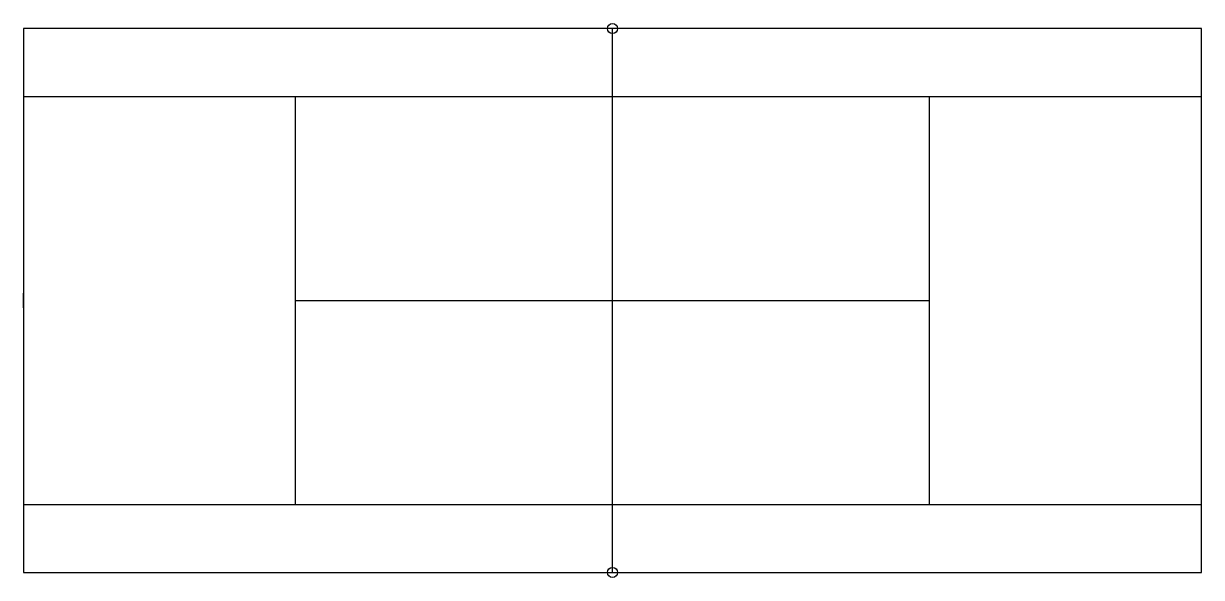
# Model space of a CAD drawing. Header units: metres. Extents: x 0 to 23.8, y -0.1 to 11.1.
import ezdxf

# ---------------------------------------------------------------- set-up
doc = ezdxf.new("R2010")
doc.units = ezdxf.units.M

msp = doc.modelspace()

# ---------------------------------------------------------------- linework, layer by layer
for p, q in [((11.885, 0), (11.885, 10.97)), ((0, 9.6), (23.77, 9.6)), ((5.485, 1.37), (5.485, 9.6)), ((18.285, 1.37), (18.285, 9.6)), ((0, 5.335), (0, 5.635)), ((5.485, 5.485), (18.285, 5.485)), ((23.77, 5.335), (23.77, 5.635)), ((0, 1.37), (23.77, 1.37))]:
    msp.add_line(p, q)
msp.add_lwpolyline([(0, 0), (23.77, 0), (23.77, 10.97), (0, 10.97)], close=True)
for centre in [(11.885, 10.97), (11.885, 0)]:
    msp.add_circle(centre, 0.1)

doc.saveas('drawing.dxf')
